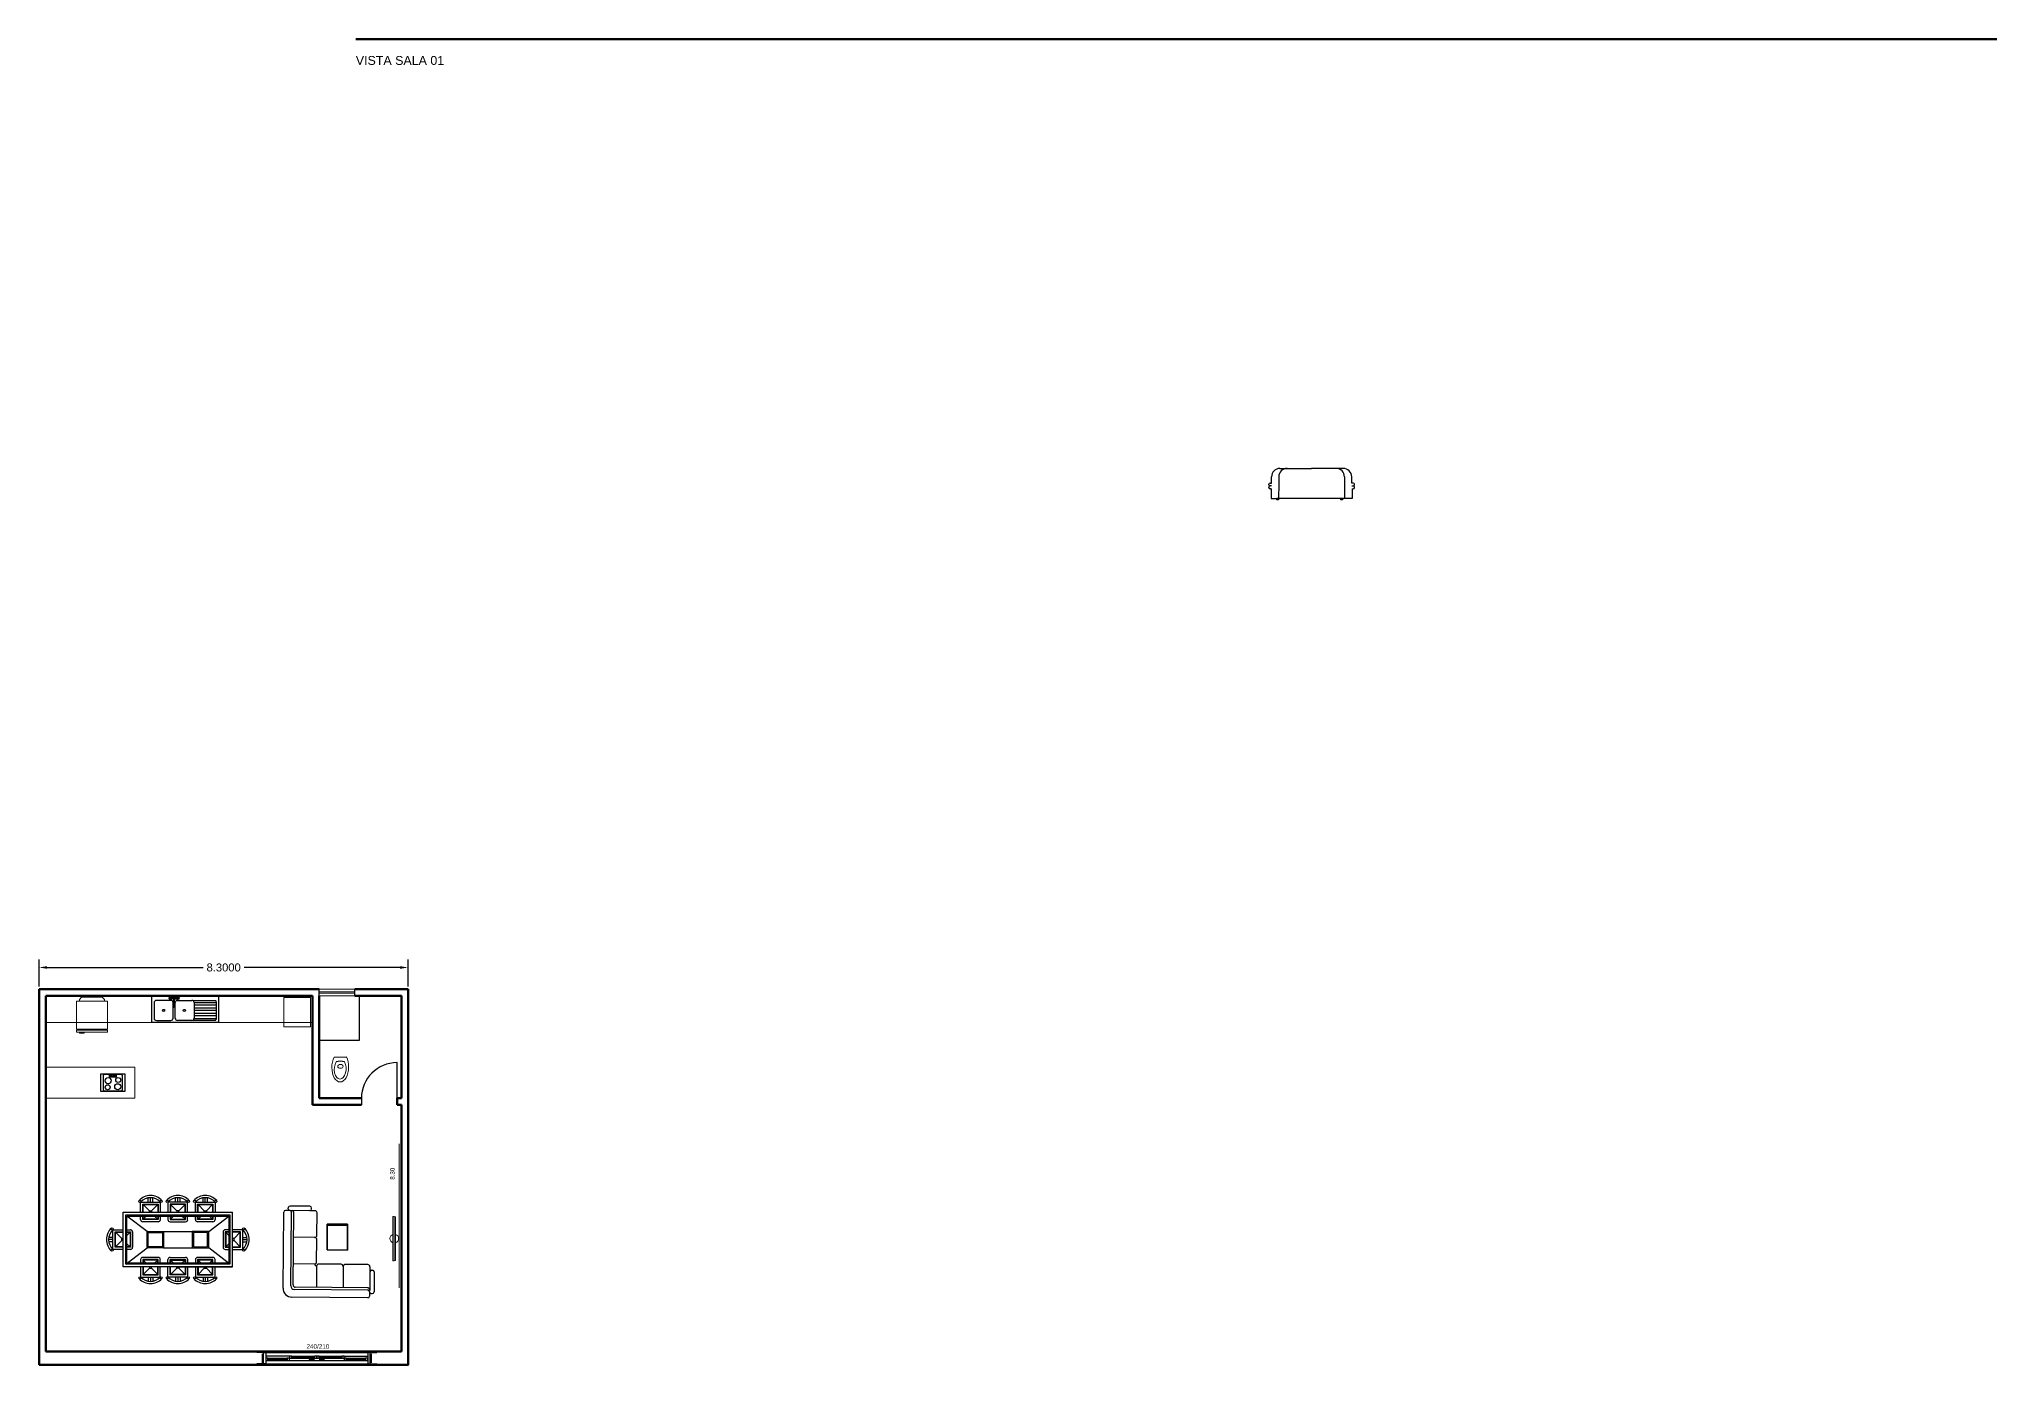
# Model space of a CAD drawing. Header units: millimetres. Extents: x -4763 to 645, y -25 to 217.
# Drawn here: x -36.37 to 7.67, y -24.55 to 5.28 of the extents above; entities that cross this region are included whole.
import ezdxf

# ---------------------------------------------------------------- set-up
doc = ezdxf.new("R2010")
doc.units = ezdxf.units.MM
doc.header["$LTSCALE"] = 0.5
doc.header["$PDMODE"] = 3
for name, color, linetype, lineweight in [('Alvenaria-alta', 5, 'Continuous', 50), ('ARQ Mobiliario', 34, 'Continuous', 13), ('mobilia', 2, 'Continuous', 18), ('TEXTO 01', 1, 'Continuous', 18), ('В-САНТЕХНИКА', 123, 'Continuous', 13)]:
    doc.layers.add(name, color=color, linetype=linetype, lineweight=lineweight)
for name, color, linetype in [('ARQ TEXTO 02', 3, 'Continuous'), ('B-SANTECH', 123, 'Continuous'), ('DUVAR', 7, 'Continuous'), ('KAPı', 2, 'Continuous'), ('kapı pen. yazısı', 1, 'Continuous'), ('M40-KOLTUKSUNGERI', 136, 'Continuous'), ('NOI THAT', 42, 'Continuous'), ('sıva', 181, 'Continuous'), ('家', 40, 'Continuous')]:
    doc.layers.add(name, color=color, linetype=linetype)
doc.styles.add('Annotative', font='txt')
doc.styles.add('ARIAL 25', font='arial.ttf', dxfattribs={"height": 0.25})
doc.styles.get("Standard").update_dxf_attribs({"font": 'arial.ttf'})
doc.dimstyles.new('COTA INTERNA', dxfattribs={"dimtxt": 0.1, "dimasz": 0.18, "dimexe": 0.18, "dimexo": 0.0625, "dimgap": 0.09, "dimtad": 1, "dimzin": 0, "dimdsep": 46, "dimtxsty": 'Annotative', "dimblk": 'ARCHTICK', "dimcen": 0.09, "dimse1": 1, "dimse2": 1, "dimsd1": 1, "dimsd2": 1, "dimclrd": 1, "dimclre": 1, "dimclrt": 1, "dimadec": 0, "dimazin": 0, "dimtfac": 1, "dimtofl": 0, "dimtmove": 0, "dimatfit": 3, "dimldrblk": 'ARCHTICK', "dimfxl": 1, "dimtolj": 1, "dimtzin": 0, "dimarcsym": 0})
doc.dimstyles.get("Standard").update_dxf_attribs({"dimtxt": 0.18, "dimasz": 0.18, "dimexe": 0.18, "dimexo": 0.0625, "dimgap": 0.09, "dimtad": 0, "dimtih": 1, "dimtoh": 1, "dimdec": 4, "dimzin": 0, "dimdsep": 46, "dimtxsty": 'Standard', "dimcen": 0.09, "dimadec": 0, "dimazin": 0, "dimtfac": 1, "dimtdec": 4, "dimtofl": 0, "dimtmove": 0, "dimatfit": 3, "dimfxl": 1, "dimtolj": 1, "dimtzin": 0, "dimarcsym": 0})

# ---------------------------------------------------------------- blocks, each defined once
blk = doc.blocks.new('*D313')
at = {"color": 0, "lineweight": -2, "transparency": 16777216}
for p, q in [((-36.371, -16.038), (-36.371, -15.43)), ((-36.191, -15.61), (-32.685, -15.61)), ((-28.251, -15.61), (-31.758, -15.61)), ((-28.071, -16.038), (-28.071, -15.43))]:
    blk.add_line(p, q, dxfattribs=at)
at = {"color": 0, "transparency": 16777216}
for points in [[(-36.191, -15.58), (-36.191, -15.64), (-36.371, -15.61)], [(-28.251, -15.58), (-28.251, -15.64), (-28.071, -15.61)]]:
    blk.add_solid(points, dxfattribs=at)
at = {"layer": 'DEFPOINTS', "color": 0, "transparency": 16777216}
for p in [(-28.071, -15.61), (-36.371, -16.1), (-28.071, -16.1)]:
    blk.add_point(p, dxfattribs=at)
at = {"color": 0, "transparency": 16777216, "insert": (-32.221, -15.61), "char_height": 0.18, "attachment_point": 5}
blk.add_mtext('\\A1;8.3000', dxfattribs=at)
blk = doc.blocks.new('*D314')
at = {"layer": 'DEFPOINTS', "color": 0, "transparency": 16777216}
for p in [(-28.071, -16.1), (-28.285, -24.4), (-28.071, -24.4)]:
    blk.add_point(p, dxfattribs=at)
at = {"color": 1, "transparency": 16777216, "insert": (-28.425, -20.25), "char_height": 0.1, "attachment_point": 5, "rotation": 90, "style": 'Annotative'}
blk.add_mtext('\\A1;8.30', dxfattribs=at)
blk = doc.blocks.new('_ArchTick')
at = {"color": 0, "linetype": 'ByBlock', "const_width": 0.15}
blk.add_lwpolyline([(-0.5, -0.5), (0.5, 0.5)], dxfattribs=at)
blk = doc.blocks.new('geladeira 70x70')
at = {"layer": 'ARQ Mobiliario'}
for p, q in [((-0.79, 0.2825), (-0.79, 0.35)), ((-0.79, 0.35), (-0.7425, 0.35)), ((-0.79, 0.2825), (-0.79, 0.1775)), ((-0.79, -0.35), (-0.79, 0.1775)), ((-0.7425, 0.34), (-0.7425, -0.34)), ((-0.7425, 0.34), (-0.7225, 0.34)), ((-0.7225, 0.35), (-0.09, 0.35)), ((-0.7225, -0.34), (-0.7225, 0.34)), ((-0.09, 0.35), (-0.09, 0.2825)), ((-0.05, 0.2825), (-0.09, 0.2825)), ((-0.05, 0.2825), (0, 0.2325)), ((0, -0.2325), (0, 0.2325)), ((-0.7425, -0.35), (-0.79, -0.35)), ((-0.7225, -0.34), (-0.7425, -0.34)), ((-0.09, -0.35), (-0.7225, -0.35)), ((-0.09, -0.2825), (-0.05, -0.2825)), ((0, -0.2325), (-0.05, -0.2825))]:
    blk.add_line(p, q, dxfattribs=at)
for points in [[(-0.79, 0.2825), (-0.8125, 0.2825), (-0.8125, 0.1775), (-0.79, 0.1775)], [(-0.7425, 0.35), (-0.7425, 0.34)], [(-0.7225, 0.35), (-0.7225, 0.34)], [(-0.09, 0.2825), (-0.09, -0.2825)], [(-0.7425, -0.34), (-0.7425, -0.35)], [(-0.7225, -0.34), (-0.7225, -0.35)], [(-0.09, -0.2825), (-0.09, -0.35)]]:
    blk.add_lwpolyline(points, dxfattribs=at)
blk = doc.blocks.new('TV')
at = {"layer": 'ARQ Mobiliario'}
for p, q in [((-0.5, 0), (0.5, 0)), ((0.5, 0), (0.5, -0.03, -0.01)), ((0.5, 0), (0.5, -0.03)), ((-0.5, -0.03, -0.01), (-0.5, 0)), ((-0.5, 0), (-0.5, -0.03)), ((-0.49, -0.06, -0.01), (-0.5, -0.03, -0.01)), ((-0.5, -0.03, -0.01), (-0.49, -0.06, -0.01)), ((0.5, -0.03, -0.01), (0.49, -0.06, -0.01)), ((0.5, -0.03, -0.01), (0.49, -0.06, -0.01))]:
    blk.add_line(p, q, dxfattribs=at)
at = {"layer": 'ARQ Mobiliario', "extrusion": (-0.000487331, 1, 0)}
for p, q in [((-0.5, -0.03), (-0.5, -0.03, -0.01)), ((0.5, -0.03), (0.5, -0.03, -0.01))]:
    blk.add_line(p, q, dxfattribs=at)
at = {"layer": 'ARQ Mobiliario'}
for start, end in [(17.741, 162.3149), (197.741, 342.3149)]:
    blk.add_arc((0, -0.03, -0.01), 0.0986, start, end, dxfattribs=at)
blk.add_3dface([(0.49, -0.06, -0.01), (-0.49, -0.06, -0.01), (-0.5, -0.03, -0.01), (0.5, -0.03, -0.01)], dxfattribs=at)
blk = doc.blocks.new('dining2')
for p, q in [((0, 0), (1.232, 0)), ((0, -1.231), (0, 0)), ((0, -1.231), (0, 0)), ((0.394, 0.229), (0.837, 0.229)), ((0.394, 0), (0.394, 0.229)), ((0.443, 0.18), (0.788, 0.18)), ((0.443, 0), (0.443, 0.18)), ((0.591, 0.032), (0.453, 0.17)), ((0.453, 0.17), (0.778, 0.17)), ((0.453, 0), (0.453, 0.17)), ((0.566, 0.229), (0.566, 0.322)), ((0.591, 0.032), (0.64, 0.032)), ((0.591, 0), (0.591, 0.032)), ((0.616, 0.229), (0.616, 0.326)), ((0.64, 0.032), (0.778, 0.17)), ((0.64, 0.032), (0.64, 0)), ((0.665, 0.229), (0.665, 0.322)), ((0.778, 0.17), (0.778, 0)), ((0.788, 0.18), (0.788, 0)), ((0.837, 0.229), (0.837, 0)), ((1.452, 0.229), (1.009, 0.229)), ((1.009, 0.229), (1.009, 0)), ((1.403, 0.18), (1.058, 0.18)), ((1.058, 0.18), (1.058, 0)), ((1.393, 0.17), (1.068, 0.17)), ((1.206, 0.032), (1.068, 0.17)), ((1.068, 0.17), (1.068, 0)), ((1.182, 0.229), (1.182, 0.322)), ((1.255, 0.032), (1.206, 0.032)), ((1.206, 0.032), (1.206, 0)), ((1.231, 0.229), (1.231, 0.326)), ((1.255, 0.032), (1.393, 0.17)), ((1.255, 0), (1.255, 0.032)), ((1.28, 0.229), (1.28, 0.322)), ((1.393, 0), (1.393, 0.17)), ((1.403, 0), (1.403, 0.18)), ((1.452, 0), (1.452, 0.229)), ((1.626, 0.229), (2.069, 0.229)), ((1.626, 0), (1.626, 0.229)), ((1.675, 0.18), (2.02, 0.18)), ((1.675, 0), (1.675, 0.18)), ((1.685, 0.17), (2.01, 0.17)), ((1.823, 0.032), (1.685, 0.17)), ((1.685, 0), (1.685, 0.17)), ((1.798, 0.229), (1.798, 0.322)), ((1.823, 0.032), (1.872, 0.032)), ((1.823, 0), (1.823, 0.032)), ((1.848, 0.229), (1.848, 0.326)), ((1.872, 0.032), (2.01, 0.17)), ((1.872, 0.032), (1.872, 0)), ((1.897, 0.229), (1.897, 0.322)), ((2.01, 0.17), (2.01, 0)), ((2.02, 0.18), (2.02, 0)), ((2.069, 0.229), (2.069, 0)), ((-0.229, -0.837), (-0.229, -0.394)), ((-0.229, -0.394), (0, -0.394)), ((0.062, -0.062), (2.402, -0.062)), ((0.062, -1.17), (0.062, -0.062)), ((0.086, -0.086), (2.377, -0.086)), ((0.539, -0.431), (0.086, -0.086)), ((0.086, -1.145), (0.086, -0.086)), ((0.086, -0.394), (0.165, -0.394)), ((0.394, -0.165), (0.394, -0.086)), ((0.443, -0.165), (0.443, -0.086)), ((0.788, -0.165), (0.443, -0.165)), ((0.788, -0.214), (0.443, -0.214)), ((0.522, -0.086), (0.453, -0.155)), ((0.453, -0.155), (0.453, -0.086)), ((0.778, -0.155), (0.453, -0.155)), ((0.539, -0.8), (0.539, -0.431)), ((0.539, -0.431), (0.908, -0.431)), ((0.709, -0.086), (0.778, -0.155)), ((0.778, -0.086), (0.778, -0.155)), ((0.788, -0.086), (0.788, -0.165)), ((0.837, -0.086), (0.837, -0.165)), ((0.908, -0.431), (0.908, -0.8)), ((0.908, -0.431), (1.555, -0.431)), ((1.009, -0.086), (1.009, -0.165)), ((1.058, -0.086), (1.058, -0.165)), ((1.058, -0.165), (1.403, -0.165)), ((1.058, -0.214), (1.403, -0.214)), ((1.137, -0.086), (1.068, -0.155)), ((1.068, -0.086), (1.068, -0.155)), ((1.068, -0.155), (1.393, -0.155)), ((1.232, 0), (2.463, 0)), ((1.324, -0.086), (1.393, -0.155)), ((1.393, -0.155), (1.393, -0.086)), ((1.403, -0.165), (1.403, -0.086)), ((1.452, -0.165), (1.452, -0.086)), ((1.925, -0.431), (1.555, -0.431)), ((1.555, -0.431), (1.555, -0.8)), ((1.626, -0.165), (1.626, -0.086)), ((1.675, -0.165), (1.675, -0.086)), ((2.02, -0.165), (1.675, -0.165)), ((2.02, -0.214), (1.675, -0.214)), ((1.754, -0.086), (1.685, -0.155)), ((1.685, -0.155), (1.685, -0.086)), ((2.01, -0.155), (1.685, -0.155)), ((1.925, -0.431), (2.377, -0.086)), ((1.925, -0.8), (1.925, -0.431)), ((1.941, -0.086), (2.01, -0.155)), ((2.01, -0.086), (2.01, -0.155)), ((2.02, -0.086), (2.02, -0.165)), ((2.069, -0.086), (2.069, -0.165)), ((2.377, -0.394), (2.298, -0.394)), ((2.377, -0.394), (2.298, -0.394)), ((2.377, -0.086), (2.377, -1.145)), ((2.402, -0.062), (2.402, -1.17)), ((2.463, -1.231), (2.463, 0)), ((2.463, -1.231), (2.463, 0)), ((2.463, -1.231), (2.463, 0)), ((2.692, -0.394), (2.463, -0.394)), ((2.692, -0.837), (2.692, -0.394)), ((-0.229, -0.616), (-0.326, -0.616)), ((-0.229, -0.566), (-0.322, -0.566)), ((-0.229, -0.665), (-0.322, -0.665)), ((0, -0.837), (-0.229, -0.837)), ((-0.18, -0.788), (-0.18, -0.443)), ((-0.18, -0.443), (0, -0.443)), ((0, -0.788), (-0.18, -0.788)), ((-0.032, -0.591), (-0.17, -0.453)), ((-0.17, -0.778), (-0.17, -0.453)), ((-0.17, -0.453), (0, -0.453)), ((-0.032, -0.64), (-0.17, -0.778)), ((0, -0.778), (-0.17, -0.778)), ((-0.032, -0.64), (-0.032, -0.591)), ((-0.032, -0.591), (0, -0.591)), ((0, -0.64), (-0.032, -0.64)), ((0.062, -1.17), (0.539, -0.8)), ((0.086, -0.443), (0.165, -0.443)), ((0.086, -0.522), (0.155, -0.453)), ((0.086, -0.453), (0.155, -0.453)), ((0.086, -0.709), (0.155, -0.778)), ((0.155, -0.778), (0.086, -0.778)), ((0.165, -0.788), (0.086, -0.788)), ((0.165, -0.837), (0.086, -0.837)), ((0.155, -0.453), (0.155, -0.778)), ((0.165, -0.443), (0.165, -0.788)), ((0.214, -0.443), (0.214, -0.788)), ((0.908, -0.8), (0.539, -0.8)), ((0.563, -0.776), (0.563, -0.456)), ((0.563, -0.456), (0.883, -0.456)), ((0.883, -0.776), (0.563, -0.776)), ((0.883, -0.456), (0.883, -0.776)), ((0.908, -0.8), (1.555, -0.8)), ((1.555, -0.8), (1.925, -0.8)), ((1.9, -0.456), (1.58, -0.456)), ((1.58, -0.456), (1.58, -0.776)), ((1.58, -0.776), (1.9, -0.776)), ((1.9, -0.776), (1.9, -0.456)), ((2.402, -1.17), (1.925, -0.8)), ((2.249, -0.443), (2.249, -0.788)), ((2.249, -0.443), (2.249, -0.788)), ((2.298, -0.443), (2.298, -0.788)), ((2.298, -0.443), (2.298, -0.788)), ((2.377, -0.443), (2.298, -0.443)), ((2.377, -0.443), (2.298, -0.443)), ((2.298, -0.788), (2.377, -0.788)), ((2.298, -0.788), (2.377, -0.788)), ((2.298, -0.837), (2.377, -0.837)), ((2.298, -0.837), (2.377, -0.837)), ((2.377, -0.522), (2.308, -0.453)), ((2.308, -0.453), (2.308, -0.778)), ((2.377, -0.522), (2.308, -0.453)), ((2.308, -0.453), (2.308, -0.778)), ((2.377, -0.453), (2.308, -0.453)), ((2.377, -0.453), (2.308, -0.453)), ((2.377, -0.709), (2.308, -0.778)), ((2.377, -0.709), (2.308, -0.778)), ((2.308, -0.778), (2.377, -0.778)), ((2.308, -0.778), (2.377, -0.778)), ((2.643, -0.443), (2.463, -0.443)), ((2.633, -0.453), (2.463, -0.453)), ((2.495, -0.591), (2.463, -0.591)), ((2.463, -0.64), (2.495, -0.64)), ((2.463, -0.778), (2.633, -0.778)), ((2.463, -0.788), (2.643, -0.788)), ((2.463, -0.837), (2.692, -0.837)), ((2.495, -0.591), (2.633, -0.453)), ((2.495, -0.64), (2.495, -0.591)), ((2.495, -0.64), (2.633, -0.778)), ((2.633, -0.778), (2.633, -0.453)), ((2.643, -0.788), (2.643, -0.443)), ((2.692, -0.566), (2.785, -0.566)), ((2.692, -0.616), (2.789, -0.616)), ((2.692, -0.665), (2.785, -0.665)), ((1.232, -1.231), (0, -1.231)), ((2.402, -1.17), (0.062, -1.17)), ((2.377, -1.145), (0.086, -1.145)), ((0.394, -1.066), (0.394, -1.145)), ((0.394, -1.231), (0.394, -1.46)), ((0.788, -1.017), (0.443, -1.017)), ((0.788, -1.066), (0.443, -1.066)), ((0.443, -1.066), (0.443, -1.145)), ((0.443, -1.231), (0.443, -1.411)), ((0.778, -1.076), (0.453, -1.076)), ((0.453, -1.076), (0.453, -1.145)), ((0.522, -1.145), (0.453, -1.076)), ((0.453, -1.231), (0.453, -1.401)), ((0.591, -1.263), (0.453, -1.401)), ((0.591, -1.231), (0.591, -1.263)), ((0.591, -1.263), (0.64, -1.263)), ((0.64, -1.263), (0.64, -1.231)), ((0.64, -1.263), (0.778, -1.401)), ((0.709, -1.145), (0.778, -1.076)), ((0.778, -1.145), (0.778, -1.076)), ((0.778, -1.401), (0.778, -1.231)), ((0.788, -1.145), (0.788, -1.066)), ((0.788, -1.411), (0.788, -1.231)), ((0.837, -1.145), (0.837, -1.066)), ((0.837, -1.46), (0.837, -1.231)), ((1.009, -1.145), (1.009, -1.066)), ((1.009, -1.46), (1.009, -1.231)), ((1.058, -1.017), (1.403, -1.017)), ((1.058, -1.066), (1.403, -1.066)), ((1.058, -1.145), (1.058, -1.066)), ((1.058, -1.411), (1.058, -1.231)), ((1.068, -1.076), (1.393, -1.076)), ((1.068, -1.145), (1.068, -1.076)), ((1.137, -1.145), (1.068, -1.076)), ((1.068, -1.401), (1.068, -1.231)), ((1.206, -1.263), (1.068, -1.401)), ((1.206, -1.263), (1.206, -1.231)), ((1.255, -1.263), (1.206, -1.263)), ((2.463, -1.231), (1.232, -1.231)), ((1.232, -1.231), (2.463, -1.231)), ((1.255, -1.231), (1.255, -1.263)), ((1.255, -1.263), (1.393, -1.401)), ((1.324, -1.145), (1.393, -1.076)), ((1.393, -1.076), (1.393, -1.145)), ((1.393, -1.231), (1.393, -1.401)), ((1.403, -1.066), (1.403, -1.145)), ((1.403, -1.231), (1.403, -1.411)), ((1.452, -1.066), (1.452, -1.145)), ((1.452, -1.231), (1.452, -1.46)), ((1.626, -1.066), (1.626, -1.145)), ((1.626, -1.231), (1.626, -1.46)), ((2.02, -1.017), (1.675, -1.017)), ((2.02, -1.066), (1.675, -1.066)), ((1.675, -1.066), (1.675, -1.145)), ((1.675, -1.231), (1.675, -1.411)), ((2.01, -1.076), (1.685, -1.076)), ((1.685, -1.076), (1.685, -1.145)), ((1.754, -1.145), (1.685, -1.076)), ((1.685, -1.231), (1.685, -1.401)), ((1.823, -1.263), (1.685, -1.401)), ((1.823, -1.231), (1.823, -1.263)), ((1.823, -1.263), (1.872, -1.263)), ((1.872, -1.263), (1.872, -1.231)), ((1.872, -1.263), (2.01, -1.401)), ((1.941, -1.145), (2.01, -1.076)), ((2.01, -1.145), (2.01, -1.076)), ((2.01, -1.401), (2.01, -1.231)), ((2.02, -1.145), (2.02, -1.066)), ((2.02, -1.411), (2.02, -1.231)), ((2.069, -1.145), (2.069, -1.066)), ((2.069, -1.46), (2.069, -1.231)), ((0.394, -1.46), (0.837, -1.46)), ((0.443, -1.411), (0.788, -1.411)), ((0.453, -1.401), (0.778, -1.401)), ((0.566, -1.46), (0.566, -1.553)), ((0.616, -1.46), (0.616, -1.557)), ((0.665, -1.46), (0.665, -1.553)), ((1.452, -1.46), (1.009, -1.46)), ((1.403, -1.411), (1.058, -1.411)), ((1.393, -1.401), (1.068, -1.401)), ((1.182, -1.46), (1.182, -1.553)), ((1.231, -1.46), (1.231, -1.557)), ((1.28, -1.46), (1.28, -1.553)), ((1.626, -1.46), (2.069, -1.46)), ((1.675, -1.411), (2.02, -1.411)), ((1.685, -1.401), (2.01, -1.401)), ((1.798, -1.46), (1.798, -1.553)), ((1.848, -1.46), (1.848, -1.557)), ((1.897, -1.46), (1.897, -1.553))]:
    blk.add_line(p, q)
for centre in [(0.376, 0.246), (0.855, 0.246), (0.991, 0.246), (1.47, 0.246), (1.608, 0.246), (2.087, 0.246), (-0.246, -0.376), (2.709, -0.376), (-0.246, -0.855), (2.709, -0.855), (0.376, -1.477), (0.855, -1.477), (0.991, -1.477), (1.47, -1.477), (1.608, -1.477), (2.087, -1.477)]:
    blk.add_circle(centre, 0.0246)
for centre, radius, start, end in [((0.616, 0.023), 0.352, 42.9092, 137.0908), ((0.616, 0.023), 0.303, 42.9092, 137.0908), ((1.231, 0.023), 0.352, 42.9092, 137.0908), ((1.231, 0.023), 0.303, 42.9092, 137.0908), ((1.848, 0.023), 0.352, 42.9092, 137.0908), ((1.848, 0.023), 0.303, 42.9092, 137.0908), ((-0.023, -0.616), 0.352, 132.9092, 227.0908), ((-0.023, -0.616), 0.303, 132.9092, 227.0908), ((0.165, -0.443), 0.0492, 0, 90), ((0.443, -0.165), 0.0492, 180, 270), ((0.788, -0.165), 0.0492, 270, 0), ((1.058, -0.165), 0.0492, 180, 270), ((1.403, -0.165), 0.0492, 270, 0), ((1.675, -0.165), 0.0492, 180, 270), ((2.02, -0.165), 0.0492, 270, 0), ((2.298, -0.443), 0.0492, 90, 180), ((2.298, -0.443), 0.0492, 90, 180), ((2.486, -0.616), 0.303, 312.9092, 47.0908), ((2.486, -0.616), 0.352, 312.9092, 47.0908), ((0.165, -0.788), 0.0492, 270, 0), ((2.298, -0.788), 0.0492, 180, 270), ((2.298, -0.788), 0.0492, 180, 270), ((0.443, -1.066), 0.0492, 90, 180), ((0.788, -1.066), 0.0492, 0, 90), ((1.058, -1.066), 0.0492, 90, 180), ((1.403, -1.066), 0.0492, 0, 90), ((1.675, -1.066), 0.0492, 90, 180), ((2.02, -1.066), 0.0492, 0, 90), ((0.616, -1.254), 0.352, 222.9092, 317.0908), ((0.616, -1.254), 0.303, 222.9092, 317.0908), ((1.231, -1.254), 0.352, 222.9092, 317.0908), ((1.231, -1.254), 0.303, 222.9092, 317.0908), ((1.848, -1.254), 0.352, 222.9092, 317.0908), ((1.848, -1.254), 0.303, 222.9092, 317.0908)]:
    blk.add_arc(centre, radius, start, end)
blk = doc.blocks.new('sink-2')
at = {"color": 0, "linetype": 'ByBlock'}
for p, q in [((0, -0.6), (0, 0)), ((1.5, 0), (1.5, -0.6)), ((0.05, -0.15), (0.05, -0.5)), ((0.275, -0.1), (0.1, -0.1)), ((0.425, -0.1), (0.275, -0.1)), ((0.41, -0.045), (0.404, -0.045)), ((0.41, -0.051), (0.404, -0.051)), ((0.418, -0.038), (0.418, -0.032)), ((0.418, -0.059), (0.418, -0.065)), ((0.423, -0.037), (0.423, -0.032)), ((0.423, -0.059), (0.423, -0.065)), ((0.431, -0.045), (0.437, -0.045)), ((0.431, -0.051), (0.437, -0.051)), ((0.475, -0.5), (0.475, -0.15)), ((0.489, -0.067), (0.489, -0.247)), ((0.511, -0.247), (0.511, -0.067)), ((0.525, -0.5), (0.525, -0.15)), ((0.569, -0.045), (0.563, -0.045)), ((0.569, -0.051), (0.563, -0.051)), ((0.575, -0.1), (0.725, -0.1)), ((0.577, -0.038), (0.577, -0.032)), ((0.577, -0.059), (0.577, -0.065)), ((0.583, -0.037), (0.583, -0.032)), ((0.583, -0.059), (0.583, -0.065)), ((0.59, -0.045), (0.596, -0.045)), ((0.59, -0.051), (0.596, -0.051)), ((0.725, -0.1), (0.9, -0.1)), ((1.425, -0.111), (0.931, -0.111)), ((0.95, -0.15), (1.45, -0.15)), ((0.95, -0.15), (0.95, -0.5)), ((1.45, -0.21), (0.95, -0.21)), ((0.95, -0.27), (1.45, -0.27)), ((1.45, -0.33), (0.95, -0.33)), ((0.95, -0.39), (1.45, -0.39)), ((1.45, -0.517), (1.45, -0.136)), ((1.5, -0.6), (0, -0.6)), ((0.1, -0.55), (0.425, -0.55)), ((0.9, -0.55), (0.575, -0.55)), ((0.916, -0.547), (1.419, -0.547)), ((0.949, -0.51), (1.45, -0.51)), ((1.45, -0.45), (0.95, -0.45)), ((1.419, -0.547), (1.429, -0.546)), ((1.429, -0.546), (1.435, -0.543)), ((1.435, -0.543), (1.441, -0.538)), ((1.441, -0.538), (1.447, -0.529)), ((1.447, -0.529), (1.45, -0.517))]:
    blk.add_line(p, q, dxfattribs=at)
for centre, radius in [((0.263, -0.325), 0.024), ((0.42, -0.048), 0.0303), ((0.398, -0.048), 0.00615), ((0.42, -0.048), 0.011), ((0.42, -0.026), 0.00615), ((0.42, -0.07), 0.00615), ((0.442, -0.048), 0.00615), ((0.5, -0.048), 0.011), ((0.58, -0.048), 0.0303), ((0.558, -0.048), 0.00615), ((0.58, -0.048), 0.011), ((0.58, -0.026), 0.00615), ((0.58, -0.07), 0.00615), ((0.602, -0.048), 0.00615), ((0.73, -0.325), 0.024)]:
    blk.add_circle(centre, radius, dxfattribs=at)
for centre, radius, start, end in [((0.1, -0.15), 0.05, 90.001, 180.001), ((0.42, -0.048), 0.022, 105.2407, 164.2093), ((0.42, -0.048), 0.022, 196.2342, 253.9047), ((0.425, -0.15), 0.05, 0.001, 90.001), ((0.42, -0.048), 0.022, 16.4412, 74.0789), ((0.42, -0.048), 0.022, 286.12, 344.0884), ((0.5, -0.048), 0.033, 289.6514, 250.3603), ((0.5, -0.048), 0.022, 300.3431, 239.7554), ((0.5, -0.247), 0.011, 180, 0), ((0.575, -0.15), 0.05, 90.001, 180.001), ((0.58, -0.048), 0.022, 106.12, 164.0884), ((0.58, -0.048), 0.022, 196.4413, 254.0789), ((0.58, -0.048), 0.022, 16.2342, 73.9047), ((0.58, -0.048), 0.022, 285.2407, 344.2093), ((0.9, -0.15), 0.05, 0.001, 90.001), ((1.425, -0.136), 0.025, 0.001, 90.001), ((0.1, -0.5), 0.05, 180.001, 270.001), ((0.425, -0.5), 0.05, 270.001, 0.001), ((0.575, -0.5), 0.05, 180.001, 270.001), ((0.9, -0.5), 0.05, 270.001, 0.001)]:
    blk.add_arc(centre, radius, start, end, dxfattribs=at)
blk = doc.blocks.new('goug')
at = {"layer": 'B-SANTECH', "color": 33, "ltscale": 300}
blk.add_line((65124, -13337), (65398, -13333), dxfattribs=at)
at = {"layer": 'B-SANTECH', "color": 33, "ltscale": 500}
blk.add_arc((65263, -13685), 257, 68.3937, 111.3698, dxfattribs=at)
at = {"layer": 'B-SANTECH', "color": 33, "lineweight": 9, "ltscale": 500}
for centre, major_axis, ratio, start_param, end_param in [((65260, -13563), (5, 333), 0.565451, 0.829105, 5.482014), ((65259, -13606), (8, 224), 0.595817, 0.799686, 5.526105)]:
    blk.add_ellipse(centre, major_axis=major_axis, ratio=ratio, start_param=start_param, end_param=end_param, dxfattribs=at)
blk.add_ellipse((65265, -13545), major_axis=(-60.6, 0), ratio=0.689057, dxfattribs=at)

msp = doc.modelspace()

# ---------------------------------------------------------------- linework, layer by layer
for p, q in [((-30.07111, -16.25042), (-30.07111, -16.10042)), ((-29.27111, -16.25042), (-29.27111, -16.10042)), ((-29.17111, -16.25042), (-29.17111, -17.25042)), ((-29.17111, -17.25042), (-30.07111, -17.25042)), ((-29.12111, -18.55042), (-29.12111, -18.70042))]:
    msp.add_line(p, q)
msp.add_lwpolyline([(-28.32111, -18.55042), (-28.32111, -17.75042)])
msp.add_arc((-28.32111, -18.55042), 0.8, 90, 180)
at = {"layer": 'Alvenaria-alta'}
for p, q in [((-29.24654, 5.27751), (7.66695, 5.27751)), ((-30.07111, -16.10042), (-36.37111, -16.10042)), ((-36.37111, -16.10042), (-36.37111, -24.40042)), ((-30.22111, -16.25042), (-36.22111, -16.25042)), ((-36.22111, -16.25042), (-36.22111, -24.25042)), ((-30.22111, -16.25042), (-30.22111, -18.70042)), ((-30.07111, -16.25042), (-30.07111, -18.55042)), ((-28.07111, -16.10042), (-29.27111, -16.10042)), ((-28.07111, -24.40042), (-28.07111, -16.10042)), ((-29.12111, -18.70042), (-30.22111, -18.70042)), ((-29.12111, -18.55042), (-30.07111, -18.55042)), ((-28.22111, -18.55042), (-28.32111, -18.55042)), ((-28.32111, -18.55042), (-28.32111, -18.70042)), ((-28.22111, -18.70042), (-28.32111, -18.70042)), ((-28.22111, -24.25042), (-28.22111, -18.70042)), ((-36.37111, -24.25042), (-36.37111, -24.55043)), ((-36.37111, -24.55043), (-36.22111, -24.55043)), ((-36.22111, -24.25042), (-28.22111, -24.25042)), ((-36.22111, -24.55042), (-28.22111, -24.55042)), ((-36.22111, -24.55043), (-36.22111, -24.55042))]:
    msp.add_line(p, q, dxfattribs=at)
for points in [[(-28.22111, -18.55042), (-28.22111, -16.25042), (-29.27111, -16.25042)], [(-28.22111, -24.55042), (-28.07111, -24.55042), (-28.07111, -24.40042)]]:
    msp.add_lwpolyline(points, dxfattribs=at)
at = {"layer": 'ARQ Mobiliario'}
msp.add_line((-28.27153, -19.57737), (-28.27153, -22.818), dxfattribs=at)
at = {"layer": 'DUVAR'}
for p, q in [((-31.35142, -24.30116), (-31.35142, -24.50542)), ((-28.90035, -24.30116), (-28.90035, -24.50542))]:
    msp.add_line(p, q, dxfattribs=at)
at = {"layer": 'KAPı'}
for p, q in [((-31.27482, -24.27563), (-28.97695, -24.27563)), ((-30.73865, -24.35223), (-31.27482, -24.35223)), ((-31.27482, -24.53095), (-28.97695, -24.53095)), ((-31.22376, -24.40329), (-30.78971, -24.40329)), ((-31.22376, -24.42882), (-30.78971, -24.42882)), ((-31.22376, -24.45435), (-30.78971, -24.45435)), ((-30.73865, -24.45435), (-29.51312, -24.45435)), ((-30.68759, -24.35223), (-30.17695, -24.35223)), ((-30.68759, -24.37776), (-30.17695, -24.37776)), ((-30.68759, -24.40329), (-30.17695, -24.40329)), ((-30.17695, -24.42882), (-30.28663, -24.42882)), ((-30.07482, -24.35223), (-29.56418, -24.35223)), ((-30.07482, -24.37776), (-29.56418, -24.37776)), ((-30.07482, -24.40329), (-29.56418, -24.40329)), ((-30.07482, -24.42882), (-29.96514, -24.42882)), ((-29.51312, -24.35223), (-28.97695, -24.35223)), ((-29.46206, -24.40329), (-29.02801, -24.40329)), ((-29.46206, -24.42882), (-29.02801, -24.42882)), ((-29.46206, -24.45435), (-29.02801, -24.45435))]:
    msp.add_line(p, q, dxfattribs=at)
for points in [[(-31.27482, -24.53095), (-31.32588, -24.53095), (-31.32588, -24.27563), (-31.27482, -24.27563)], [(-31.27482, -24.45435), (-31.22376, -24.45435), (-31.22376, -24.40329), (-31.27482, -24.40329)], [(-30.78971, -24.45435), (-30.73865, -24.45435), (-30.73865, -24.40329), (-30.78971, -24.40329)], [(-30.73865, -24.40329), (-30.68759, -24.40329), (-30.68759, -24.35223), (-30.73865, -24.35223)], [(-30.29985, -24.42882), (-30.28663, -24.42119), (-30.28663, -24.43646)], [(-30.17695, -24.40329), (-30.12588, -24.40329), (-30.12588, -24.35223), (-30.17695, -24.35223)], [(-30.12588, -24.40329), (-30.07482, -24.40329), (-30.07482, -24.35223), (-30.12588, -24.35223)], [(-29.95192, -24.42882), (-29.96514, -24.42119), (-29.96514, -24.43646)], [(-29.56418, -24.40329), (-29.51312, -24.40329), (-29.51312, -24.35223), (-29.56418, -24.35223)], [(-29.51312, -24.45435), (-29.46206, -24.45435), (-29.46206, -24.40329), (-29.51312, -24.40329)], [(-29.02801, -24.45435), (-28.97695, -24.45435), (-28.97695, -24.40329), (-29.02801, -24.40329)], [(-28.97695, -24.53095), (-28.92588, -24.53095), (-28.92588, -24.27563), (-28.97695, -24.27563)]]:
    msp.add_lwpolyline(points, close=True, dxfattribs=at)
at = {"layer": 'M40-KOLTUKSUNGERI', "color": 43, "linetype": 'Continuous'}
for p, q in [((-30.88569, -22.82538), (-30.8685, -21.11547)), ((-30.73311, -21.07683), (-30.8281, -21.07587)), ((-30.76771, -21.03648), (-30.76751, -21.01648)), ((-30.28213, -20.98135), (-30.72711, -20.97688)), ((-30.71014, -22.77214), (-30.69351, -21.11723)), ((-30.28313, -21.08135), (-30.70811, -21.07708)), ((-30.65994, -22.75265), (-30.64352, -21.11773)), ((-30.16814, -21.08251), (-30.25484, -21.08163)), ((-30.24273, -21.04175), (-30.24253, -21.02175)), ((-30.12367, -21.63298), (-30.11864, -21.13301)), ((-29.89529, -21.96487), (-29.88945, -21.3839)), ((-29.89529, -21.96487), (-29.88945, -21.3839)), ((-29.89529, -21.96487), (-29.88967, -21.4059)), ((-29.89529, -21.96487), (-29.8897, -21.4089)), ((-29.8897, -21.4089), (-29.43173, -21.4135)), ((-29.88967, -21.4059), (-29.43169, -21.4105)), ((-29.88945, -21.3839), (-29.43147, -21.3885)), ((-29.88945, -21.3839), (-29.43147, -21.3885)), ((-29.88765, -21.40392), (-29.88747, -21.38592)), ((-29.43367, -21.40848), (-29.88765, -21.40392)), ((-29.88747, -21.38592), (-29.43349, -21.39048)), ((-29.43147, -21.3885), (-29.43731, -21.96947)), ((-29.43147, -21.3885), (-29.43731, -21.96947)), ((-29.43169, -21.4105), (-29.43731, -21.96947)), ((-29.43173, -21.4135), (-29.43731, -21.96947)), ((-29.43349, -21.39048), (-29.43367, -21.40848)), ((-30.17417, -21.68247), (-30.64914, -21.6777)), ((-30.1297, -22.23295), (-30.12467, -21.73297)), ((-29.43731, -21.96947), (-29.89529, -21.96487)), ((-29.43731, -21.96947), (-29.89529, -21.96487)), ((-29.43731, -21.96947), (-29.89529, -21.96487)), ((-29.43731, -21.96947), (-29.89529, -21.96487)), ((-30.1802, -22.28244), (-30.65517, -22.27767)), ((-30.1307, -22.33294), (-30.13547, -22.80792)), ((-29.58023, -22.28847), (-30.0802, -22.28345)), ((-29.53073, -22.33897), (-29.5355, -22.81395)), ((-28.98026, -22.2945), (-29.48023, -22.28948)), ((-28.93076, -22.345), (-28.93163, -22.4317)), ((-28.89152, -22.4204), (-28.87152, -22.4206)), ((-28.96603, -22.86967), (-30.63095, -22.85294)), ((-28.96553, -22.81968), (-30.61045, -22.80315)), ((-28.93192, -22.46), (-28.93609, -22.87497)), ((-28.83192, -22.461), (-28.83639, -22.90598)), ((-28.97779, -23.04456), (-30.68771, -23.02738)), ((-28.93644, -22.90997), (-28.93739, -23.00497)), ((-28.89679, -22.94537), (-28.87679, -22.94557))]:
    msp.add_line(p, q, dxfattribs=at)
for centre, radius, start, end in [((-30.82851, -21.11587), 0.04, 89.424303, 179.424303), ((-30.72771, -21.03688), 0.04, 179.424303, 269.424303), ((-30.72751, -21.01688), 0.04, 89.424303, 179.424303), ((-30.73351, -21.11683), 0.04, 359.424303, 89.424303), ((-30.68351, -21.11733), 0.04, 359.424303, 89.424303), ((-30.28273, -21.04135), 0.04, 269.424303, 359.424303), ((-30.28253, -21.02135), 0.04, 359.424303, 89.424303), ((-30.16864, -21.1325), 0.05, 359.424303, 89.424303), ((-30.17366, -21.63248), 0.05, 269.424303, 359.424303), ((-30.17467, -21.73247), 0.05, 359.424303, 89.424303), ((-30.17969, -22.23245), 0.05, 269.424303, 359.424303), ((-30.1302, -22.28295), 0.04, 179.424303, 269.424303), ((-30.0807, -22.33345), 0.05, 89.424303, 179.424303), ((-29.58073, -22.33847), 0.05, 359.424303, 89.424303), ((-29.48073, -22.33948), 0.05, 89.424303, 179.424303), ((-28.98076, -22.3445), 0.05, 359.424303, 89.424303), ((-28.89192, -22.4604), 0.04, 89.424303, 179.424303), ((-28.87192, -22.4606), 0.04, 359.424303, 89.424303), ((-30.6857, -22.82739), 0.2, 179.424303, 269.424303), ((-30.63015, -22.77295), 0.08, 179.424303, 269.424303), ((-30.60995, -22.75315), 0.05, 179.424303, 269.424303), ((-28.97644, -22.90957), 0.04, 359.424303, 89.424303), ((-28.97593, -22.85957), 0.04, 359.424303, 89.424303), ((-28.97739, -23.00457), 0.04, 269.424303, 359.424303), ((-28.89639, -22.90538), 0.04, 179.424303, 269.424303), ((-28.87639, -22.90558), 0.04, 269.424303, 359.424303)]:
    msp.add_arc(centre, radius, start, end, dxfattribs=at)
msp.add_3dface([(-29.43731, -21.96947, 1.477), (-29.43147, -21.3885, 1.477), (-29.88945, -21.3839, 1.477), (-29.89529, -21.96487, 1.477)], dxfattribs=at)
at = {"layer": 'mobilia'}
for p, q in [((-30.07111, -16.10042), (-29.27111, -16.10042)), ((-30.07111, -16.16042), (-29.27111, -16.16042)), ((-30.07111, -16.19042), (-29.27111, -16.19042)), ((-29.27111, -16.25042), (-30.07111, -16.25042)), ((-30.22111, -16.85042), (-36.22111, -16.85042)), ((-34.22111, -17.85042), (-36.22111, -17.85042)), ((-34.22111, -17.85042), (-34.22111, -18.55042)), ((-34.22111, -17.85042), (-34.22111, -18.45042)), ((-34.22111, -18.55042), (-36.22111, -18.55042))]:
    msp.add_line(p, q, dxfattribs=at)
at = {"layer": 'NOI THAT'}
for p, q in [((-34.98643, -18.00017), (-34.44097, -18.00017)), ((-34.98643, -18.40017), (-34.98643, -18.00017)), ((-34.93288, -18.04744), (-34.93288, -18.35432)), ((-34.52402, -18.01878), (-34.90423, -18.01878)), ((-34.6308, -18.03495), (-34.7966, -18.03495)), ((-34.7966, -18.03495), (-34.7966, -18.06729)), ((-34.6308, -18.06729), (-34.6308, -18.03495)), ((-34.49536, -18.35432), (-34.49536, -18.04744)), ((-34.44097, -18.00017), (-34.44097, -18.40017)), ((-34.44097, -18.40017), (-34.98643, -18.40017)), ((-34.90423, -18.38298), (-34.52402, -18.38298)), ((-34.7966, -18.06729), (-34.6308, -18.06729))]:
    msp.add_line(p, q, dxfattribs=at)
for centre, radius in [((-34.77334, -18.05112), 0.01067), ((-34.73541, -18.05106), 0.0106), ((-34.69199, -18.05106), 0.0106), ((-34.65405, -18.05112), 0.01067), ((-34.8185, -18.15688), 0.0683), ((-34.83001, -18.30473), 0.05613), ((-34.6039, -18.29325), 0.0683), ((-34.59109, -18.14193), 0.05613)]:
    msp.add_circle(centre, radius, dxfattribs=at)
for centre, start, end in [((-34.90423, -18.04744), 90, 180), ((-34.52402, -18.04744), 0, 90), ((-34.90423, -18.35432), 180, 270), ((-34.52402, -18.35432), 270, 0)]:
    msp.add_arc(centre, 0.02866, start, end, dxfattribs=at)
at = {"layer": 'sıva'}
for p, q in [((-31.32588, -24.27563), (-31.47629, -24.27563)), ((-31.32588, -24.53095), (-31.47629, -24.53095)), ((-28.92588, -24.27563), (-28.77548, -24.27563)), ((-28.92588, -24.53095), (-28.77548, -24.53095))]:
    msp.add_line(p, q, dxfattribs=at)
at = {"layer": 'TEXTO 01'}
msp.add_lwpolyline([(-30.86601, -16.94774), (-30.26601, -16.94774), (-30.26601, -16.28874), (-30.86601, -16.28874)], close=True, dxfattribs=at)
at = {"layer": '家', "linetype": 'Continuous'}
for p, q in [((-8.45904, -4.38174, 0.10125), (-7.74695, -4.38174, 0.05625)), ((-7.03485, -4.38174, 0.10125), (-7.74695, -4.38174, 0.05625)), ((-8.70897, -4.74889, 0.045), (-8.70897, -4.73902, 0.045)), ((-8.70897, -4.81179, 0.045), (-8.70897, -4.80192, 0.045)), ((-8.68255, -4.7126, 0.045), (-8.6484, -4.7126, 0.045)), ((-8.6484, -4.77531, 0.045), (-8.68255, -4.77531, 0.045)), ((-8.65722, -4.83821, 0.045), (-8.68255, -4.83821, 0.045)), ((-8.65722, -4.83821, 0.10125), (-8.65722, -5.05904, 0.10125)), ((-8.6484, -4.7126, 0.045), (-8.6484, -4.5711, 0.045)), ((-8.6484, -4.77549, 0.045), (-8.6484, -4.77531, 0.045)), ((-8.48568, -4.5667, 0.045), (-8.48568, -4.72566, 0.045)), ((-7.00821, -4.5667, 0.045), (-7.00821, -4.72566, 0.045)), ((-6.84549, -4.7126, 0.045), (-6.84549, -4.5711, 0.045)), ((-6.81134, -4.7126, 0.045), (-6.84549, -4.7126, 0.045)), ((-6.84549, -4.77549, 0.045), (-6.84549, -4.77531, 0.045)), ((-6.84549, -4.77531, 0.045), (-6.81134, -4.77531, 0.045)), ((-6.83668, -4.83821, 0.045), (-6.81134, -4.83821, 0.045)), ((-6.83668, -4.83821, 0.10125), (-6.83668, -5.05904, 0.10125)), ((-6.78492, -4.74889, 0.045), (-6.78492, -4.73902, 0.045)), ((-6.78492, -4.81179, 0.045), (-6.78492, -4.80192, 0.045)), ((-8.65722, -5.05904, 0.10125), (-8.53185, -5.05904, 0.10125)), ((-6.83668, -5.05904, 0.10125), (-8.53185, -5.05904, 0.10125)), ((-8.53185, -5.05904, 0.10125), (-8.48847, -5.05904, 0.10125)), ((-8.53185, -5.08974, 0.10125), (-8.53185, -5.05904, 0.10125)), ((-8.53185, -5.08974, 0.10125), (-8.53185, -5.05904, 0.10125)), ((-8.48847, -5.08974, 0.10125), (-8.53185, -5.08974, 0.10125)), ((-8.48847, -5.05904, 0.10125), (-8.48847, -5.08974, 0.10125)), ((-7.0922, -5.05904, 0.10125), (-7.04882, -5.05904, 0.10125)), ((-7.0922, -5.08974, 0.10125), (-7.0922, -5.05904, 0.10125)), ((-7.04882, -5.08974, 0.10125), (-7.0922, -5.08974, 0.10125)), ((-7.04882, -5.05904, 0.10125), (-7.04882, -5.08974, 0.10125)), ((-6.83668, -5.05904, 0.10125), (-6.96204, -5.05904, 0.10125))]:
    msp.add_line(p, q, dxfattribs=at)
at = {"layer": '家', "color": 31, "true_color": 0xfecc66}
for p, q in [((-8.48568, -4.72566, 0.045), (-8.48847, -5.05904, 0.10125)), ((-7.00821, -4.72566, 0.045), (-7.00821, -5.05904, 0.10125))]:
    msp.add_line(p, q, dxfattribs=at)
at = {"layer": '家', "linetype": 'Continuous'}
for centre, radius, start, end in [((-8.45904, -4.5711, 0.10125), 0.18936, 90, 180), ((-8.30073, -4.5667, 0.14625), 0.18495, 90, 180), ((-7.03485, -4.5711, 0.10125), 0.18936, 0, 90), ((-8.68255, -4.73902, 0.045), 0.02642, 90, 180), ((-8.68255, -4.74889, 0.045), 0.02642, 180, 270), ((-8.68255, -4.80192, 0.045), 0.02642, 90, 180), ((-8.68255, -4.81179, 0.045), 0.02642, 180, 270), ((-6.81134, -4.73902, 0.045), 0.02642, 0, 90), ((-6.81134, -4.74889, 0.045), 0.02642, 270, 0), ((-6.81134, -4.80192, 0.045), 0.02642, 0, 90), ((-6.81134, -4.81179, 0.045), 0.02642, 270, 0)]:
    msp.add_arc(centre, radius, start, end, dxfattribs=at)
at = {"layer": '家', "color": 30, "true_color": 0xf8991e}
msp.add_arc((-7.19317, -4.5667, 0.14625), 0.18495, 0, 90, dxfattribs=at)

# ---------------------------------------------------------------- block references
for name, p in [('sink-2', (-33.83473, -16.25042, 0.4)), ('dining2', (-34.48239, -21.11568))]:
    msp.add_blockref(name, p)
at = {"layer": 'ARQ Mobiliario'}
for name, p, rotation in [('geladeira 70x70', (-35.1828, -16.27811), 89.99999999999999), ('TV', (-28.41302, -21.70893, 0.01), 90.00000000000001)]:
    msp.add_blockref(name, p, dxfattribs=dict(at, rotation=rotation))
at = {"layer": 'В-САНТЕХНИКА', "color": 0, "lineweight": 9, "xscale": 0.001, "yscale": 0.001, "zscale": 0.001}
msp.add_blockref('goug', (-94.85853, -4.28932), dxfattribs=at)

# ---------------------------------------------------------------- texts
at = {"layer": 'ARQ TEXTO 02', "style": 'ARIAL 25'}
msp.add_text('VISTA SALA 01', height=0.2, dxfattribs=at).set_placement((-29.24812, 4.69825))
at = {"layer": 'kapı pen. yazısı'}
msp.add_text('240/210', height=0.102128, dxfattribs=at).set_placement((-30.35815, -24.18733))

# ---------------------------------------------------------------- dimensions: what is measured, and where the dimension line sits
dim = msp.add_linear_dim(base=(-28.07111, -15.61033), p1=(-36.37111, -16.10042), p2=(-28.07111, -16.10042), dimstyle='Standard')
dim.commit()
dim.dimension.update_dxf_attribs({"geometry": '*D313', "text_midpoint": (-32.22111, -15.61033)})
dim = msp.add_linear_dim(base=(-28.28548, -24.40042), p1=(-28.07111, -16.10042), p2=(-28.07111, -24.40042), angle=90, dimstyle='COTA INTERNA')
dim.commit()
dim.dimension.update_dxf_attribs({"geometry": '*D314', "text_midpoint": (-28.42548, -20.25042)})

doc.saveas('drawing.dxf')
